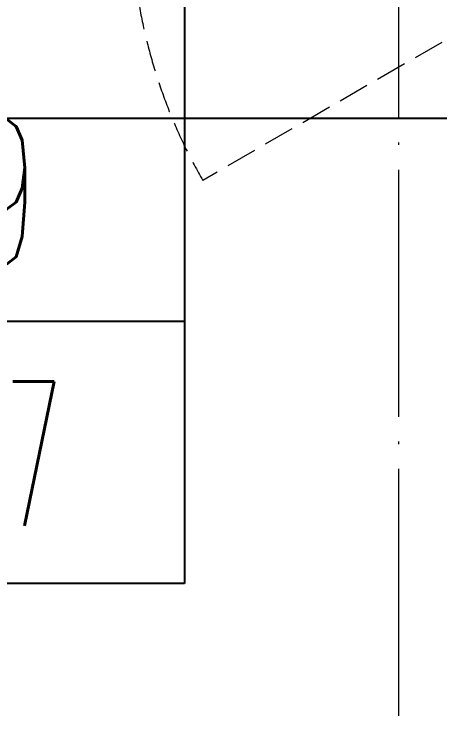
# Model space of a CAD drawing. Extents: x 27938 to 1042331, y -235042 to 1535213.
# Drawn here: x 714982 to 716017, y 517240 to 518944 of the extents above; entities that cross this region are included whole.
import ezdxf

# ---------------------------------------------------------------- set-up
doc = ezdxf.new("R2010")
doc.units = 0
doc.header["$LTSCALE"] = 1000
doc.header["$MEASUREMENT"] = 0
doc.linetypes.add('DASH', pattern=[0.35, 0.25, -0.1])
doc.linetypes.add('DOTE', pattern=[2.42, 2, -0.2, 0.02, -0.2])
for name, color, linetype in [('3.5方案汇报，与郭总、侯月琴确定户型_t8$0$2020.03.04 -1安徽标准化洋房户型(UA）_t8_t8$0$看线', 154, 'Continuous'), ('DIM_凝结', 3, 'Continuous'), ('DIM_污水', 3, 'Continuous'), ('看线', 251, 'Continuous')]:
    doc.layers.add(name, color=color, linetype=linetype)
doc.layers.add('DOTE', color=19, linetype='DOTE', lineweight=9)
doc.layers.add('WINDOW', color=8, linetype='Continuous', lineweight=15)
doc.styles.add('_TWT_SERIAL', font='simplex.shx', dxfattribs={"width": 0.6, "oblique": 10, "height": 3, "bigfont": 'aadri.shx'})

# ---------------------------------------------------------------- blocks, each defined once
blk = doc.blocks.new('GFDGDGRDGRDG')
at = {"layer": 'DOTE', "linetype": 'DOTE', "ltscale": 0.3}
blk.add_line((609093.7, 360558.3), (609093.7, 376108.3), dxfattribs=at)

msp = doc.modelspace()

# ---------------------------------------------------------------- linework, layer by layer
at = {"layer": 'DIM_凝结'}
for p, q in [((715396.6, 519460.4), (715396.6, 517562.2)), ((715396.6, 517562.2), (714419.7, 517562.2))]:
    msp.add_line(p, q, dxfattribs=at)
at = {"layer": 'DIM_污水'}
for p, q in [((715396.6, 519610.4), (715396.6, 518197.9)), ((715396.6, 518197.9), (714341.3, 518197.9))]:
    msp.add_line(p, q, dxfattribs=at)
at = {"layer": 'WINDOW', "color": 8, "linetype": 'DASH', "ltscale": 0.3}
msp.add_lwpolyline([(716566.6, 519190.4), (715440.7, 518540.4, -0.131652), (715266.6, 519190.4)], format="xyb", dxfattribs=at)
at = {"layer": '看线', "color": 8}
msp.add_lwpolyline([(728866.6, 520340.4), (728866.6, 518690.4), (709166.6, 518690.4), (709166.6, 520190.4), (706816.6, 520190.4)], dxfattribs=at)

# ---------------------------------------------------------------- block references
at = {"layer": '3.5方案汇报，与郭总、侯月琴确定户型_t8$0$2020.03.04 -1安徽标准化洋房户型(UA）_t8_t8$0$看线', "ltscale": 10}
msp.add_blockref('GFDGDGRDGRDG', (106822.9, 156682.1), dxfattribs=at)

# ---------------------------------------------------------------- texts
at = {"layer": 'DIM_凝结', "color": 7, "style": '_TWT_SERIAL', "width": 0.48}
msp.add_text('NL-7', height=350, dxfattribs=at).set_placement((714489.7, 517702.2))
at = {"layer": 'DIM_污水', "color": 7, "style": '_TWT_SERIAL', "width": 0.48}
msp.add_text('WL-9', height=350, dxfattribs=at).set_placement((714411.3, 518337.9))

doc.saveas('drawing.dxf')
